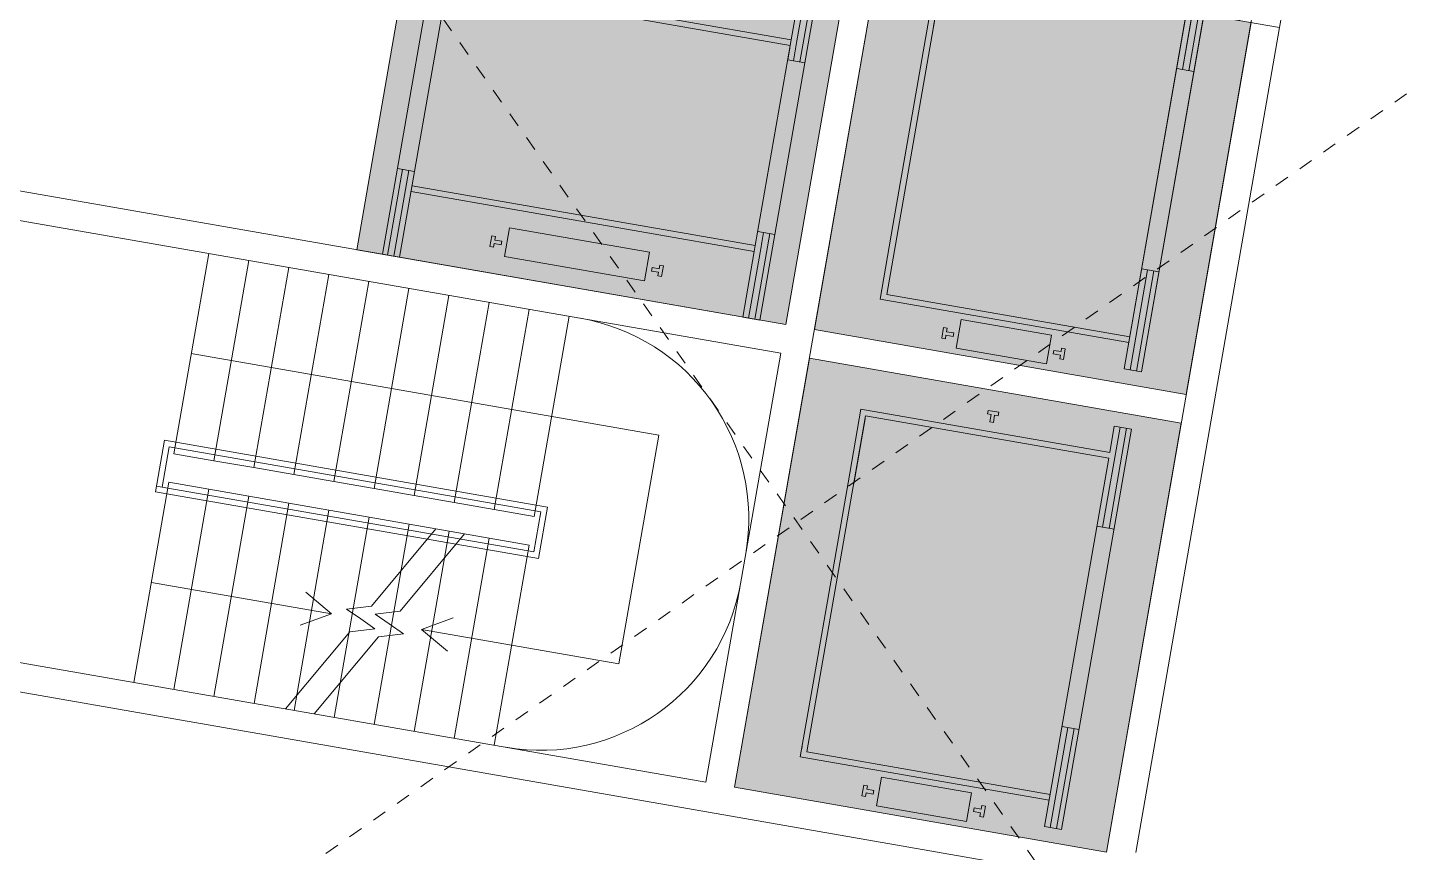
# Model space of a CAD drawing. Extents: x 274235 to 276654, y 142848 to 144425.
# Drawn here: x 275895.41 to 275904.94, y 143120.75 to 143126.44 of the extents above; entities that cross this region are included whole.
import ezdxf

# ---------------------------------------------------------------- set-up
doc = ezdxf.new("R2010")
doc.units = 0
doc.header["$LTSCALE"] = 1.5
doc.linetypes.add('ACM-G-CENTER', pattern=[50.800000000000004, 31.75, -6.350000000000001, 6.350000000000001, -6.350000000000001])
doc.layers.get('0').update_dxf_attribs({"linetype": 'CONTINUOUS', "lineweight": 0})
for name, color, linetype, lineweight in [('_ACM-A-DETL', 7, 'CONTINUOUS', 5), ('_ACM-A-GRID', 3, 'CONTINUOUS', 5), ('_ACM-A-OTHER', 1, 'CONTINUOUS', 5), ('_ACM-A-WALL-FULL', 6, 'CONTINUOUS', 13), ('_ACM-S-STRU-CLOS', 5, 'CONTINUOUS', 5)]:
    doc.layers.add(name, color=color, linetype=linetype, lineweight=lineweight)

# ---------------------------------------------------------------- blocks, each defined once
blk = doc.blocks.new('acm_Generic Model-Elevator-Side Load - Side Load Elevator-4001724-B1_Working')
at = {"layer": '_ACM-A-OTHER'}
blk.add_hatch(color=256, dxfattribs=at).paths.add_polyline_path([(-2599.999999999253, -1499.999999999312), (7.103608368197457e-10, -1499.999999999243), (7.276867108885199e-10, 1100.000000000824), (-599.9999999991013, 1100.000000000859), (-599.9999999990666, 1500.000000000733), (-2599.99999999927, 1500.000000000733), (-2599.999999999253, -786.9771664481201)])
for p, q in [((-2599.999999999995, 1500.000000000009), (-2599.999999999995, -1499.999999999993)), ((2.707167823245982e-13, 1500.000000000009), (-2599.999999999995, 1500.000000000009)), ((-599.9999999997799, 1500.000000000005), (-2599.999999999963, 1500.000000000005)), ((-2599.999999999963, 1500.000000000005), (-2599.999999999963, -1500.000000000005)), ((2.707167823245982e-13, 1500.000000000009), (2.707167823245982e-13, -1499.999999999993)), ((-1324.999999999998, 1332.50000000001), (-1324.999999999998, 1357.500000000011)), ((-1324.999999999998, 1357.500000000011), (-1249.999999999998, 1357.500000000012)), ((-1249.999999999998, 1357.500000000012), (-1249.999999999998, 1332.500000000012)), ((-449.9999999999968, 1400.000000000001), (-329.9999999999986, 1400.000000000001)), ((-449.9999999999968, 1215.000000000017), (-449.9999999999968, 1400.000000000001)), ((-409.9999999999923, 1400.000000000001), (-409.9999999999923, 700.0000000000006)), ((-364.9999999999923, 1400.000000000001), (-364.9999999999923, 700.0000000000006)), ((-329.9999999999986, 1400.000000000001), (-329.9999999999986, -1399.999999999998)), ((-1299.999999999998, 1332.500000000011), (-1324.999999999998, 1332.500000000011)), ((-1299.999999999997, 1282.500000000011), (-1299.999999999998, 1332.500000000011)), ((-1274.999999999997, 1282.500000000012), (-1299.999999999997, 1282.500000000012)), ((-1274.999999999998, 1332.500000000012), (-1274.999999999997, 1282.500000000012)), ((-1249.999999999998, 1332.500000000012), (-1274.999999999998, 1332.500000000012)), ((-2189.99999999995, 1215.000000000017), (-2189.99999999995, 700.0000000000006)), ((-2189.99999999995, 1215.000000000017), (-2150.000000000002, 1215.000000000017)), ((-2150.000000000002, 1215.000000000017), (-449.9999999999968, 1215.000000000017)), ((-2150.000000000002, -1174.999999999998), (-2150.000000000002, 1175.000000000006)), ((-2150.000000000002, 1175.000000000006), (-449.9999999999968, 1175.000000000006)), ((-2150.000000000002, 700.0000000000006), (-2150.000000000002, 1155.000000000013)), ((-449.9999999999968, 1175.000000000006), (-449.9999999999968, -1399.999999999998)), ((0, -1500.000000000005), (0, 1100.000000000089)), ((-2189.99999999995, 700.0000000000006), (-2189.99999999995, -700.0000000000688)), ((-449.9999999999968, 700.0000000000006), (-329.9999999999986, 700.0000000000006)), ((-2189.99999999995, -700.0000000000689), (-2189.99999999995, -1214.999999999995)), ((-449.9999999999968, -699.9999999999998), (-329.9999999999986, -699.9999999999998)), ((-409.9999999999923, -699.9999999999998), (-409.9999999999923, -1399.999999999998)), ((-364.9999999999923, -699.9999999999998), (-364.9999999999923, -1399.999999999998)), ((-2189.99999999995, -1144.097677024698), (-2189.99999999995, -1189.097677024692)), ((-2189.99999999995, -1214.999999999995), (-2150.000000000002, -1214.999999999995)), ((-2150.000000000002, -1174.999999999998), (-449.9999999999968, -1174.999999999998)), ((-2150.000000000002, -1214.999999999995), (-449.9999999999968, -1214.999999999995)), ((-1700.000000000003, -1332.499999999993), (-1725.000000000003, -1332.499999999993)), ((-1725.000000000003, -1332.499999999993), (-1725.000000000003, -1407.499999999993)), ((-1700.000000000003, -1357.499999999993), (-1700.000000000003, -1332.499999999993)), ((-1615.000000000007, -1257.500000000013), (-1615.000000000007, -1457.499999999999)), ((-1615.000000000007, -1257.500000000013), (-985.0000000000001, -1257.500000000013)), ((-985.0000000000001, -1257.500000000013), (-985.0000000000001, -1457.499999999999)), ((-900.0000000000032, -1332.499999999997), (-875.000000000003, -1332.499999999997)), ((-900.0000000000026, -1357.499999999997), (-900.0000000000026, -1332.499999999997)), ((-875.000000000003, -1332.499999999996), (-875.0000000000018, -1407.499999999996)), ((-1725.000000000004, -1407.499999999993), (-1700.000000000004, -1407.499999999993)), ((-1650.000000000003, -1357.499999999994), (-1700.000000000003, -1357.499999999994)), ((-1700.000000000004, -1382.499999999993), (-1650.000000000004, -1382.499999999993)), ((-1700.000000000004, -1407.499999999993), (-1700.000000000004, -1382.499999999993)), ((-1650.000000000004, -1382.499999999994), (-1650.000000000004, -1357.499999999994)), ((-950.0000000000026, -1357.499999999997), (-900.0000000000026, -1357.499999999997)), ((-950.000000000002, -1382.499999999997), (-950.000000000002, -1357.499999999997)), ((-900.0000000000024, -1382.499999999996), (-950.000000000002, -1382.499999999996)), ((-900.000000000002, -1407.499999999997), (-900.000000000002, -1382.499999999996)), ((-875.0000000000018, -1407.499999999996), (-900.000000000002, -1407.499999999996)), ((-449.9999999999968, -1399.999999999998), (-329.9999999999986, -1399.999999999998)), ((-2599.999999999995, -1499.999999999993), (0, -1499.999999999993)), ((-2599.999999999963, -1500.000000000005), (0, -1500.000000000005)), ((-1615.000000000007, -1457.499999999999), (-985.0000000000001, -1457.499999999999))]:
    blk.add_line(p, q, dxfattribs=at)
blk = doc.blocks.new('acm_Generic Model-Elevator-Side Load - Side Load Elevator-3991556-B1_Working')
at = {"layer": '_ACM-A-OTHER'}
blk.add_hatch(color=256, dxfattribs=at).paths.add_polyline_path([(-7.623384590260685e-10, 1199.999999999103), (-3000.000000000791, 1199.999999999138), (-3000.000000000774, -1200.000000000871), (-7.623384590260685e-10, -1200.000000000871), (-7.623384590260685e-10, 486.9771664483616)])
for p, q in [((-2999.999999999996, 1199.999999999992), (0, 1199.999999999992)), ((-2999.999999999996, -1200.000000000007), (-2999.999999999996, 1199.999999999992)), ((0, 1200.000000000004), (-3000.000000000011, 1200.000000000004)), ((-3000.000000000011, 1200.000000000004), (-3000.000000000011, -1200.000000000004)), ((-2819.999999999991, 1199.999999999998), (-2700.000000000005, 1199.999999999998)), ((-2819.999999999991, 599.9999999999992), (-2819.999999999991, 1199.999999999998)), ((-2784.999999999992, 599.9999999999992), (-2784.999999999992, 1199.999999999998)), ((-2739.99999999995, 739.9999999999944), (-2739.99999999995, 1199.999999999998)), ((-2700.000000000005, 739.9999999999944), (-2700.000000000005, 1199.999999999998)), ((-299.9999999999941, 1199.999999999998), (-179.9999999999981, 1199.999999999998)), ((-299.9999999999941, -700.0000000000063), (-299.9999999999941, 1199.999999999998)), ((-259.9999999999905, 599.9999999999992), (-259.9999999999905, 1199.999999999998)), ((-214.9999999999885, 599.9999999999992), (-214.9999999999885, 1199.999999999998)), ((-179.9999999999981, -1200.000000000001), (-179.9999999999981, 1199.999999999998)), ((2.707167823245982e-13, -1200.000000000007), (2.707167823245982e-13, 1199.999999999992)), ((0, -1200.000000000004), (0, 1200.000000000004)), ((-1990.000000000007, 870.0000000000108), (-1990.000000000007, 1069.999999999997)), ((-1990.000000000007, 1069.999999999997), (-1010, 1069.999999999997)), ((-1010, 870.0000000000108), (-1010, 1069.999999999997)), ((-2100.000000000003, 1019.999999999972), (-2075.000000000003, 1019.999999999972)), ((-2100.000000000002, 944.9999999999717), (-2100.000000000002, 1019.999999999972)), ((-2075.000000000003, 1019.999999999972), (-2075.000000000003, 994.9999999999717)), ((-2075.000000000002, 994.9999999999717), (-2025.000000000003, 994.9999999999717)), ((-2075.000000000002, 969.9999999999719), (-2075.000000000002, 944.9999999999719)), ((-2025.000000000002, 969.9999999999728), (-2075.000000000002, 969.9999999999728)), ((-2025.000000000003, 994.9999999999725), (-2025.000000000003, 969.9999999999728)), ((-975.0000000000008, 994.9999999999724), (-975.0000000000008, 969.9999999999726)), ((-925.000000000001, 994.9999999999716), (-975.0000000000008, 994.9999999999716)), ((-975.0000000000013, 969.9999999999726), (-925.0000000000013, 969.9999999999726)), ((-925.0000000000007, 1019.999999999972), (-925.0000000000007, 994.9999999999716)), ((-900.0000000000005, 1019.999999999972), (-925.0000000000007, 1019.999999999972)), ((-925.0000000000013, 969.9999999999718), (-925.0000000000013, 944.9999999999718)), ((-900.0000000000016, 944.9999999999716), (-900.0000000000005, 1019.999999999972)), ((-2075.000000000001, 944.9999999999719), (-2100.000000000002, 944.9999999999719)), ((-1990.000000000007, 870.0000000000108), (-1010, 870.0000000000108)), ((-925.0000000000018, 944.9999999999718), (-900.0000000000016, 944.9999999999718)), ((-2739.99999999995, 600.0000000000682), (-2739.99999999995, 739.9999999999944)), ((-2739.99999999995, 669.0976770246966), (-2739.99999999995, 714.0976770246907)), ((-2700.000000000005, 699.9999999999974), (-2700.000000000005, 739.9999999999944)), ((-2700.000000000005, 739.9999999999944), (-299.9999999999941, 739.9999999999944)), ((-2700.000000000005, 699.9999999999974), (-299.9999999999941, 699.9999999999974)), ((-2700.000000000005, 699.9999999999974), (-2700.000000000005, -700.0000000000063)), ((-2819.999999999991, -600.0000000000006), (-2819.999999999991, 599.9999999999992)), ((-2819.999999999991, 599.9999999999992), (-2700.000000000005, 599.9999999999992)), ((-299.9999999999941, 599.9999999999992), (-179.9999999999981, 599.9999999999992)), ((-2819.999999999991, -1200.000000000002), (-2819.999999999991, -600.0000000000006)), ((-2819.999999999991, -600.0000000000006), (-2700.000000000005, -600.0000000000006)), ((-2784.999999999992, -1200.000000000002), (-2784.999999999992, -600.0000000000006)), ((-2739.99999999995, -740.0000000000169), (-2739.99999999995, -600.0000000000006)), ((-2700.000000000005, -600.0000000000006), (-2700.000000000005, -680.0000000000134)), ((-299.9999999999941, -600.0000000000006), (-179.9999999999981, -600.0000000000006)), ((-259.9999999999905, -1200.000000000001), (-259.9999999999905, -600.0000000000006)), ((-214.9999999999885, -1200.000000000001), (-214.9999999999885, -600.0000000000006)), ((-2739.99999999995, -1200.000000000002), (-2739.99999999995, -740.0000000000169)), ((-2700.000000000005, -700.0000000000063), (-2700.000000000005, -740.0000000000169)), ((-2700.000000000005, -700.0000000000063), (-299.9999999999941, -700.0000000000063)), ((-2700.000000000005, -740.0000000000169), (-2700.000000000005, -1200.000000000002)), ((-2700.000000000005, -740.0000000000169), (-299.9999999999941, -740.0000000000169)), ((-299.9999999999941, -740.0000000000169), (-299.9999999999941, -1200.000000000001)), ((-1525, -944.9999999999746), (-1525, -969.999999999975)), ((-1500, -944.9999999999753), (-1525, -944.9999999999753)), ((-1499.999999999999, -894.9999999999753), (-1500, -944.9999999999753)), ((-1474.999999999999, -894.999999999976), (-1499.999999999999, -894.999999999976)), ((-1475, -944.9999999999758), (-1474.999999999999, -894.999999999976)), ((-1450, -944.9999999999761), (-1475, -944.9999999999761)), ((-1450, -969.9999999999762), (-1450, -944.9999999999761)), ((-1525, -969.999999999975), (-1450, -969.9999999999762)), ((2.707167823245982e-13, -1200.000000000007), (-2999.999999999996, -1200.000000000007)), ((-3000.000000000011, -1200.000000000004), (0, -1200.000000000004)), ((-2819.999999999991, -1200.000000000002), (-2700.000000000005, -1200.000000000002)), ((-299.9999999999941, -1200.000000000001), (-179.9999999999981, -1200.000000000001))]:
    blk.add_line(p, q, dxfattribs=at)
blk = doc.blocks.new('acm_Generic Model-Elevator-Side Load - Side Load Elevator-V1084-B1_Working')
at = {"layer": '_ACM-A-OTHER'}
blk.add_hatch(color=256, dxfattribs=at).paths.add_polyline_path([(-2599.999999999236, -1499.999999999312), (7.103608368197457e-10, -1499.999999999278), (7.450125849572941e-10, 1500.000000000698), (-2599.999999999236, 1500.000000000698)])
for p, q in [((-2599.999999999995, 1500.000000000009), (-2599.999999999995, -1499.999999999993)), ((2.707167823245982e-13, 1500.000000000009), (-2599.999999999995, 1500.000000000009)), ((0, 1500.000000000005), (-2599.999999999963, 1500.000000000005)), ((-2599.999999999963, 1500.000000000005), (-2599.999999999963, -1500.000000000005)), ((2.707167823245982e-13, 1500.000000000009), (2.707167823245982e-13, -1499.999999999993)), ((0, -1500.000000000005), (0, 1500.000000000005)), ((-1324.999999999998, 1332.50000000001), (-1324.999999999998, 1357.500000000011)), ((-1324.999999999998, 1357.500000000011), (-1249.999999999998, 1357.500000000012)), ((-1249.999999999998, 1357.500000000012), (-1249.999999999998, 1332.500000000012)), ((-449.9999999999968, 1400.000000000001), (-329.9999999999986, 1400.000000000001)), ((-449.9999999999968, 1215.000000000017), (-449.9999999999968, 1400.000000000001)), ((-409.9999999999923, 1400.000000000001), (-409.9999999999923, 700.0000000000006)), ((-364.9999999999923, 1400.000000000001), (-364.9999999999923, 700.0000000000006)), ((-329.9999999999986, 1400.000000000001), (-329.9999999999986, -1399.999999999998)), ((-1299.999999999998, 1332.500000000011), (-1324.999999999998, 1332.500000000011)), ((-1299.999999999997, 1282.500000000011), (-1299.999999999998, 1332.500000000011)), ((-1274.999999999997, 1282.500000000012), (-1299.999999999997, 1282.500000000012)), ((-1274.999999999998, 1332.500000000012), (-1274.999999999997, 1282.500000000012)), ((-1249.999999999998, 1332.500000000012), (-1274.999999999998, 1332.500000000012)), ((-2189.99999999995, 1215.000000000017), (-2189.99999999995, 700.0000000000006)), ((-2189.99999999995, 1215.000000000017), (-2150.000000000002, 1215.000000000017)), ((-2150.000000000002, 1215.000000000017), (-449.9999999999968, 1215.000000000017)), ((-2150.000000000002, -1174.999999999998), (-2150.000000000002, 1175.000000000006)), ((-2150.000000000002, 1175.000000000006), (-449.9999999999968, 1175.000000000006)), ((-2150.000000000002, 700.0000000000006), (-2150.000000000002, 1155.000000000013)), ((-449.9999999999968, 1175.000000000006), (-449.9999999999968, -1399.999999999998)), ((-2189.99999999995, 700.0000000000006), (-2189.99999999995, -700.0000000000688)), ((-449.9999999999968, 700.0000000000006), (-329.9999999999986, 700.0000000000006)), ((-2189.99999999995, -700.0000000000689), (-2189.99999999995, -1214.999999999995)), ((-449.9999999999968, -699.9999999999998), (-329.9999999999986, -699.9999999999998)), ((-409.9999999999923, -699.9999999999998), (-409.9999999999923, -1399.999999999998)), ((-364.9999999999923, -699.9999999999998), (-364.9999999999923, -1399.999999999998)), ((-2189.99999999995, -1144.097677024698), (-2189.99999999995, -1189.097677024692)), ((-2189.99999999995, -1214.999999999995), (-2150.000000000002, -1214.999999999995)), ((-2150.000000000002, -1174.999999999998), (-449.9999999999968, -1174.999999999998)), ((-2150.000000000002, -1214.999999999995), (-449.9999999999968, -1214.999999999995)), ((-1700.000000000003, -1332.499999999993), (-1725.000000000003, -1332.499999999993)), ((-1725.000000000003, -1332.499999999993), (-1725.000000000003, -1407.499999999993)), ((-1700.000000000003, -1357.499999999993), (-1700.000000000003, -1332.499999999993)), ((-1615.000000000007, -1257.500000000013), (-1615.000000000007, -1457.499999999999)), ((-1615.000000000007, -1257.500000000013), (-985.0000000000001, -1257.500000000013)), ((-985.0000000000001, -1257.500000000013), (-985.0000000000001, -1457.499999999999)), ((-900.0000000000032, -1332.499999999997), (-875.000000000003, -1332.499999999997)), ((-900.0000000000026, -1357.499999999997), (-900.0000000000026, -1332.499999999997)), ((-875.000000000003, -1332.499999999996), (-875.0000000000018, -1407.499999999996)), ((-1725.000000000004, -1407.499999999993), (-1700.000000000004, -1407.499999999993)), ((-1650.000000000003, -1357.499999999994), (-1700.000000000003, -1357.499999999994)), ((-1700.000000000004, -1382.499999999993), (-1650.000000000004, -1382.499999999993)), ((-1700.000000000004, -1407.499999999993), (-1700.000000000004, -1382.499999999993)), ((-1650.000000000004, -1382.499999999994), (-1650.000000000004, -1357.499999999994)), ((-950.0000000000026, -1357.499999999997), (-900.0000000000026, -1357.499999999997)), ((-950.000000000002, -1382.499999999997), (-950.000000000002, -1357.499999999997)), ((-900.0000000000024, -1382.499999999996), (-950.000000000002, -1382.499999999996)), ((-900.000000000002, -1407.499999999997), (-900.000000000002, -1382.499999999996)), ((-875.0000000000018, -1407.499999999996), (-900.000000000002, -1407.499999999996)), ((-449.9999999999968, -1399.999999999998), (-329.9999999999986, -1399.999999999998)), ((-2599.999999999995, -1499.999999999993), (0, -1499.999999999993)), ((-2599.999999999963, -1500.000000000005), (0, -1500.000000000005)), ((-1615.000000000007, -1457.499999999999), (-985.0000000000001, -1457.499999999999))]:
    blk.add_line(p, q, dxfattribs=at)
blk = doc.blocks.new('acm_Generic Model-2D Stair_by level - acm_generic model_2D stair_by level-4001723-B1_Working')
at = {"layer": '_ACM-A-DETL', "color": 250}
for p, q in [((1319.999999999983, -635.3665704405345), (1319.999999999983, -595.3665704405357)), ((1319.999999999983, -595.3665704405357), (1679.999999999983, -595.3665704405357)), ((1319.999999999983, -595.3665704405358), (1679.999999999983, -595.3665704405358)), ((1319.999999999983, -635.3665704405344), (1319.999999999983, -595.3665704405358)), ((1319.999999999983, -675.3665704405348), (1319.999999999983, -635.3665704405345)), ((1319.999999999983, -675.3665704405349), (1319.999999999983, -635.3665704405344)), ((1359.999999999983, -675.3665704405348), (1359.999999999983, -595.3665704405357)), ((1359.999999999983, -635.3665704405345), (1639.999999999983, -635.3665704405345)), ((1359.999999999983, -635.3665704405344), (1359.999999999983, -675.3665704405349)), ((1639.999999999984, -635.3665704405344), (1359.999999999983, -635.3665704405344)), ((1639.999999999983, -3235.366570440535), (1639.999999999983, -635.3665704405348)), ((1639.999999999984, -3235.366570440535), (1639.999999999984, -635.3665704405348)), ((1679.999999999983, -3275.366570440535), (1679.999999999983, -595.3665704405358)), ((1679.999999999983, -595.3665704405358), (1679.999999999983, -3275.366570440535)), ((1400.000000000001, -675.3665704405349), (0, -675.3665704405349)), ((700.000000000001, -675.3665704405352), (700.0000000000028, -1935.36657044053)), ((1319.999999999983, -3275.366570440535), (1319.999999999983, -675.3665704405349)), ((1319.999999999983, -3275.366570440535), (1319.999999999983, -675.3665704405349)), ((1359.999999999983, -3235.366570440535), (1359.999999999983, -675.3665704405349)), ((1359.999999999983, -675.3665704405349), (1359.999999999983, -3235.366570440535)), ((1400.000000000001, -955.3665704405355), (1400.000000000001, -675.3665704405349)), ((1600.000000000001, -955.3665704405355), (1600.000000000001, -675.3665704405349)), ((3000.000000000001, -675.3665704405349), (1600.000000000001, -675.3665704405349)), ((2300.000000000006, -3945.366570440512), (2300, -675.3665704405349)), ((1400.000000000002, -955.3665704405344), (2.707167823245982e-13, -955.3665704405344)), ((0, -955.3665704405355), (1400.000000000001, -955.3665704405355)), ((1400.000000000002, -1235.366570440535), (1400.000000000002, -955.3665704405344)), ((1600.000000000002, -1235.366570440535), (1600.000000000002, -955.3665704405344)), ((3000.000000000001, -955.3665704405344), (1600.000000000001, -955.3665704405344)), ((1600.000000000001, -955.3665704405355), (3000.000000000001, -955.3665704405355)), ((1400.000000000002, -1235.366570440534), (2.707167823245982e-13, -1235.366570440534)), ((1.353583911622991e-13, -1235.366570440535), (1400.000000000002, -1235.366570440535)), ((1400.000000000002, -1515.366570440534), (1400.000000000002, -1235.366570440534)), ((1600.000000000002, -1515.366570440534), (1600.000000000002, -1235.366570440534)), ((3000.000000000001, -1235.366570440534), (1600.000000000001, -1235.366570440534)), ((1600.000000000002, -1235.366570440535), (3000.000000000001, -1235.366570440535)), ((1400.000000000002, -1515.366570440533), (2.707167823245982e-13, -1515.366570440533)), ((1.353583911622991e-13, -1515.366570440534), (1400.000000000002, -1515.366570440534)), ((1400.000000000002, -1795.366570440533), (1400.000000000002, -1515.366570440533)), ((1600.000000000002, -1795.366570440533), (1600.000000000002, -1515.366570440533)), ((3000.000000000001, -1515.366570440533), (1600.000000000001, -1515.366570440533)), ((1600.000000000002, -1515.366570440534), (3000.000000000001, -1515.366570440534)), ((-1.471470700458263e-13, -1735.366570440551), (600.0000000000003, -2081.776731954326)), ((1400.000000000002, -1795.366570440532), (2.707167823245982e-13, -1795.366570440532)), ((1.353583911622991e-13, -1795.366570440533), (1400.000000000002, -1795.366570440533)), ((700.0000000000028, -1935.36657044053), (584.5299461620763, -1735.36657044053)), ((700.0000000000028, -1935.36657044053), (815.4700538379284, -1735.366570440528)), ((1400.000000000002, -2075.366570440533), (1400.000000000002, -1795.366570440532)), ((1600.000000000002, -2075.366570440533), (1600.000000000002, -1795.366570440532)), ((3000.000000000001, -1795.366570440532), (1600.000000000001, -1795.366570440532)), ((1600.000000000002, -1795.366570440533), (3000.000000000001, -1795.366570440533)), ((600.0000000000009, -2281.776731954327), (-1.353583911622991e-13, -1935.366570440551)), ((1400.000000000002, -2075.366570440531), (2.707167823245982e-13, -2075.366570440531)), ((1.353583911622991e-13, -2075.366570440533), (1400.000000000002, -2075.366570440533)), ((600.0000000000003, -2081.776731954326), (650.0000000000005, -2246.737104898767)), ((700.0000000000007, -2139.511758873289), (750.0000000000013, -2032.286412847808)), ((750.0000000000013, -2032.286412847808), (800.000000000001, -2197.246785792252)), ((1400.000000000002, -2355.366570440532), (1400.000000000002, -2075.366570440531)), ((1600.000000000002, -2355.366570440532), (1600.000000000002, -2075.366570440531)), ((3000.000000000001, -2075.366570440531), (1600.000000000001, -2075.366570440531)), ((1600.000000000002, -2075.366570440533), (3000.000000000001, -2075.366570440533)), ((650.0000000000005, -2246.737104898767), (700.0000000000007, -2139.511758873289)), ((650.0000000000007, -2446.737104898768), (600.0000000000009, -2281.776731954327)), ((750.0000000000013, -2232.28641284781), (700.0000000000007, -2339.511758873291)), ((800.0000000000018, -2397.246785792252), (750.0000000000013, -2232.28641284781)), ((800.000000000001, -2197.246785792252), (1400.000000000001, -2543.656947306026)), ((1400.000000000002, -2355.36657044053), (2.707167823245982e-13, -2355.36657044053)), ((1.353583911622991e-13, -2355.366570440532), (1400.000000000002, -2355.366570440532)), ((700.0000000000007, -2339.511758873291), (650.0000000000007, -2446.737104898768)), ((1400.000000000002, -2635.366570440531), (1400.000000000002, -2355.36657044053)), ((1600.000000000002, -2635.366570440531), (1600.000000000002, -2355.36657044053)), ((3000.000000000001, -2355.36657044053), (1600.000000000001, -2355.36657044053)), ((1600.000000000002, -2355.366570440532), (3000.000000000001, -2355.366570440532)), ((1400.000000000001, -2743.656947306026), (800.0000000000017, -2397.246785792252)), ((700.0000000000048, -2565.366570440529), (584.529946162079, -2765.366570440531)), ((700.0000000000048, -2565.366570440529), (815.4700538379313, -2765.366570440529)), ((700.0000000000064, -3945.366570440517), (700.0000000000048, -2565.366570440529)), ((1400.000000000001, -2543.656947306026), (1400.000000000001, -2743.656947306026)), ((1400.000000000002, -2635.366570440529), (2.707167823245982e-13, -2635.366570440529)), ((1.353583911622991e-13, -2635.366570440531), (1400.000000000002, -2635.366570440531)), ((1400.000000000002, -2915.36657044053), (1400.000000000002, -2635.366570440529)), ((1600.000000000002, -2915.36657044053), (1600.000000000002, -2635.366570440529)), ((3000.000000000001, -2635.366570440529), (1600.000000000001, -2635.366570440529)), ((1600.000000000002, -2635.366570440531), (3000.000000000001, -2635.366570440531)), ((1.353583911622991e-13, -2915.36657044053), (1400.000000000002, -2915.36657044053)), ((1400.000000000006, -2915.366570440529), (4.872902081842768e-12, -2915.366570440529)), ((1400.000000000006, -3195.366570440529), (1400.000000000006, -2915.366570440529)), ((1600.000000000002, -2915.36657044053), (3000.000000000001, -2915.36657044053)), ((1600.000000000006, -3195.366570440529), (1600.000000000006, -2915.366570440529)), ((3000.000000000006, -2915.366570440529), (1600.000000000006, -2915.366570440529)), ((4.872902081842768e-12, -3195.366570440529), (1400.000000000006, -3195.366570440529)), ((1359.999999999983, -3235.366570440535), (1639.999999999983, -3235.366570440535)), ((1359.999999999983, -3235.366570440535), (1639.999999999984, -3235.366570440535)), ((1600.000000000006, -3195.366570440529), (3000.000000000006, -3195.366570440529)), ((1319.999999999983, -3275.366570440535), (1679.999999999983, -3275.366570440535)), ((1679.999999999983, -3275.366570440535), (1319.999999999983, -3275.366570440535)), ((700.0000000000034, -3945.366570440517), (2300.000000000003, -3945.366570440508))]:
    blk.add_line(p, q, dxfattribs=at)
for centre, radius, start, end in [((1400.000000000004, -3275.366570440528), 1400.00000000001, 180, 269.9999999999994), ((1599.999999999999, -3275.366570440528), 1400.000000000003, 269.9999999999998, 1.97194390250738e-13)]:
    blk.add_arc(centre, radius, start, end, dxfattribs=at)
blk = doc.blocks.new('BASEMENT20250512')
at = {"layer": '_ACM-A-WALL-FULL', "lineweight": 9}
for p, q in [((653404.1246721392, 657004.5656080381), (653404.1246721392, 663404.565608038)), ((656004.1246721394, 662804.565608038), (656004.1246721394, 657004.5656080382)), ((656204.1246721394, 657035.4314541002), (656204.1246721394, 662804.565608038)), ((653204.1246721393, 662604.5656080382), (653204.1246721393, 660204.5656080383)), ((653204.1246721393, 660204.5656080383), (647204.1247019172, 660204.5656080383)), ((647204.1247019172, 660004.5656080383), (653204.1246721393, 660004.5656080383)), ((653204.1246721393, 660004.5656080383), (653204.1246721393, 657004.5656080381)), ((653204.1246721393, 657004.5656080381), (647204.1247019172, 657004.5656080381)), ((656004.1246721394, 657004.5656080382), (653404.1246721392, 657004.5656080382)), ((643239.867901292, 656804.5656080381), (653404.1246721392, 656804.5656080381)), ((653404.1246721392, 656804.5656080382), (656152.1478057271, 656804.5656080382))]:
    blk.add_line(p, q, dxfattribs=at)
at = {"layer": '_ACM-A-OTHER'}
for name, p in [('acm_Generic Model-Elevator-Side Load - Side Load Elevator-4001724-B1_Working', (656004.1246721393, 661704.565608038)), ('acm_Generic Model-Elevator-Side Load - Side Load Elevator-V1084-B1_Working', (656004.1246721396, 658504.5656080381))]:
    blk.add_blockref(name, p, dxfattribs=at)
for name, p, rotation in [('acm_Generic Model-Elevator-Side Load - Side Load Elevator-3991556-B1_Working', (650204.1246721394, 661404.5656080382), 180), ('acm_Generic Model-2D Stair_by level - acm_generic model_2D stair_by level-4001723-B1_Working', (648528.7581016988, 657004.5656080382), 90.00000000000072)]:
    blk.add_blockref(name, p, dxfattribs=dict(at, rotation=rotation))
blk = doc.blocks.new('M_Concrete-Rectangular-Column - 800 x 800mm-V15-F5_Working')
at = {"layer": '_ACM-S-STRU-CLOS'}
h = blk.add_hatch(dxfattribs=at)
h.set_pattern_fill('FP_20', color=256, style=0, pattern_type=2)
h.set_pattern_definition([(49.99999999999999, (-655804.125, -663204.566), (1457.47235942743, -127.5124112941153), [152.4, -1676.4]), (355, (-655804.125, -663204.566), (-281.9423214106538, 1528.454121820989), [121.92, -1341.12]), (100.451, (-655682.669, -663215.192), (1175.54117813264, 1400.932700546505), [129.52, -1424.721]), (46.184, (-655804.125, -662798.166), (2168.632479325518, -336.3419224575734), [228.6, -2514.6]), (96.636, (-655623.405, -662826.194), (1899.220703450187, 1979.420801688256), [194.28, -2137.081]), (351.184, (-655804.125, -662798.166), (1899.240117591927, 1979.402459470636), [182.88, -2011.68]), (21, (-655600.925, -662899.7660000001), (1212.914804469988, -818.1214889162425), [152.4, -1676.4]), (326, (-655600.925, -662899.7660000001), (494.4169517815951, 1473.504446177546), [121.92, -1341.12]), (71.45100000000001, (-655499.848, -662967.942), (1707.337131491297, 655.3696761195706), [129.52, -1424.721]), (37.50000000000001, (-655804.125, -663204.566), (24.70938685064226, 676.4402371484604), [67.056, -1257.808, 67.056, -2640.584]), (37.50000000000001, (-655804.125, -663204.566), (24.70938685064226, 676.4402371484604), [-1391.92, -1294.384, 67.056, -1279.144]), (7.499999999999999, (-655804.125, -663204.566), (534.5577488708675, 801.4442541774883), [67.056, -709.168, 67.056, -1740.408]), (7.499999999999999, (-655804.125, -663204.566), (534.5577488708675, 801.4442541774883), [-843.28, -1227.328, 67.056, -446.024]), (327.5, (-656257.261, -663204.566), (1084.727506429152, -45.83122648363428), [67.056, -440.944, 67.056, -3621.024]), (327.5, (-656257.261, -663204.566), (1084.727506429152, -45.83122648363428), [-575.056, -1517.904, 67.056, -2036.064]), (317.5, (-656460.461, -663204.566), (1185.034654813092, 203.4135379393795), [67.056, -593.344, 67.056, -2479.04]), (317.5, (-656460.461, -663204.566), (1185.034654813092, 203.4135379393795), [-727.456, -985.52, 67.056, -1426.464])])
h.paths.add_polyline_path([(400.000000000914, -399.99999999932), (400.000000000914, 400.0000000007061), (-399.9999999990948, 400.0000000007061), (-399.9999999990948, -399.99999999932)])
at = {"layer": '_ACM-A-DETL'}
for p, q in [((400.0000000000002, 400.0000000000002), (-399.9999999999999, 400.0000000000002)), ((-399.9999999999999, 400.0000000000002), (-399.9999999999999, -399.9999999999999)), ((400.0000000000002, -399.9999999999999), (400.0000000000002, 400.0000000000002)), ((-399.9999999999999, -399.9999999999999), (400.0000000000002, -399.9999999999999))]:
    blk.add_line(p, q, dxfattribs=at)
blk = doc.blocks.new('acm_Generic Model-Elevator-Side Load - Side Load Elevator-4001724-F5_Working')
at = {"layer": '_ACM-A-OTHER'}
blk.add_hatch(color=256, dxfattribs=at).paths.add_polyline_path([(-2599.999999999236, -1499.999999999312), (7.450125849572941e-10, -1499.999999999347), (7.276867108885199e-10, 1100.000000000582), (-599.9999999989973, 1100.000000000651), (-599.9999999989626, 1500.000000000698), (-2599.999999999218, 1500.000000000698), (-2599.999999999253, -789.6886813958549)])
for p, q in [((-2599.999999999995, 1500.000000000009), (-2599.999999999995, -1499.999999999993)), ((-599.9999999996869, 1500.000000000009), (-2599.999999999995, 1500.000000000009)), ((-599.9999999996878, 1500.000000000005), (-2599.999999999963, 1500.000000000005)), ((-2599.999999999963, 1500.000000000005), (-2599.999999999963, -1500.000000000005)), ((-1324.999999999998, 1332.50000000001), (-1324.999999999998, 1357.500000000011)), ((-1324.999999999998, 1357.500000000011), (-1249.999999999998, 1357.500000000012)), ((-1249.999999999998, 1357.500000000012), (-1249.999999999998, 1332.500000000012)), ((-1299.999999999998, 1332.500000000011), (-1324.999999999998, 1332.500000000011)), ((-1299.999999999997, 1282.500000000011), (-1299.999999999998, 1332.500000000011)), ((-1274.999999999997, 1282.500000000012), (-1299.999999999997, 1282.500000000012)), ((-1274.999999999998, 1332.500000000012), (-1274.999999999997, 1282.500000000012)), ((-1249.999999999998, 1332.500000000012), (-1274.999999999998, 1332.500000000012)), ((-2189.99999999995, 1215.000000000017), (-2189.99999999995, 700.0000000000006)), ((-2189.99999999995, 1215.000000000017), (-2150.000000000002, 1215.000000000017)), ((-2150.000000000002, 1215.000000000017), (-599.9999999997101, 1215.000000000017)), ((-2150.000000000002, -1174.999999999998), (-2150.000000000002, 1175.000000000006)), ((-2150.000000000002, 1175.000000000006), (-599.9999999997117, 1175.000000000006)), ((-2150.000000000002, 700.0000000000006), (-2150.000000000002, 1155.000000000013)), ((-449.9999999999968, 1100.000000000022), (-449.9999999999968, -1399.999999999998)), ((-409.9999999999923, 1100.000000000006), (-409.9999999999923, 700.0000000000006)), ((-364.9999999999923, 1100.000000000006), (-364.9999999999923, 700.0000000000006)), ((-329.9999999999986, 1099.999999999999), (-329.9999999999986, -1399.999999999998)), ((2.707167823245982e-13, 1099.999999999925), (2.707167823245982e-13, -1499.999999999993)), ((0, -1500.000000000005), (0, 1099.999999999925)), ((-2189.99999999995, 700.0000000000006), (-2189.99999999995, -700.0000000000688)), ((-449.9999999999968, 700.0000000000006), (-329.9999999999986, 700.0000000000006)), ((-2189.99999999995, -700.0000000000689), (-2189.99999999995, -1214.999999999995)), ((-449.9999999999968, -699.9999999999998), (-329.9999999999986, -699.9999999999998)), ((-409.9999999999923, -699.9999999999998), (-409.9999999999923, -1399.999999999998)), ((-364.9999999999923, -699.9999999999998), (-364.9999999999923, -1399.999999999998)), ((-2189.99999999995, -1144.097677024698), (-2189.99999999995, -1189.097677024692)), ((-2189.99999999995, -1214.999999999995), (-2150.000000000002, -1214.999999999995)), ((-2150.000000000002, -1174.999999999998), (-449.9999999999968, -1174.999999999998)), ((-2150.000000000002, -1214.999999999995), (-449.9999999999968, -1214.999999999995)), ((-1700.000000000003, -1332.499999999993), (-1725.000000000003, -1332.499999999993)), ((-1725.000000000003, -1332.499999999993), (-1725.000000000003, -1407.499999999993)), ((-1700.000000000003, -1357.499999999993), (-1700.000000000003, -1332.499999999993)), ((-1615.000000000007, -1257.500000000013), (-1615.000000000007, -1457.499999999999)), ((-1615.000000000007, -1257.500000000013), (-985.0000000000001, -1257.500000000013)), ((-985.0000000000001, -1257.500000000013), (-985.0000000000001, -1457.499999999999)), ((-900.0000000000032, -1332.499999999997), (-875.000000000003, -1332.499999999997)), ((-900.0000000000026, -1357.499999999997), (-900.0000000000026, -1332.499999999997)), ((-875.000000000003, -1332.499999999996), (-875.0000000000018, -1407.499999999996)), ((-1725.000000000004, -1407.499999999993), (-1700.000000000004, -1407.499999999993)), ((-1650.000000000003, -1357.499999999994), (-1700.000000000003, -1357.499999999994)), ((-1700.000000000004, -1382.499999999993), (-1650.000000000004, -1382.499999999993)), ((-1700.000000000004, -1407.499999999993), (-1700.000000000004, -1382.499999999993)), ((-1650.000000000004, -1382.499999999994), (-1650.000000000004, -1357.499999999994)), ((-950.0000000000026, -1357.499999999997), (-900.0000000000026, -1357.499999999997)), ((-950.000000000002, -1382.499999999997), (-950.000000000002, -1357.499999999997)), ((-900.0000000000024, -1382.499999999996), (-950.000000000002, -1382.499999999996)), ((-900.000000000002, -1407.499999999997), (-900.000000000002, -1382.499999999996)), ((-875.0000000000018, -1407.499999999996), (-900.000000000002, -1407.499999999996)), ((-449.9999999999968, -1399.999999999998), (-329.9999999999986, -1399.999999999998)), ((-2599.999999999995, -1499.999999999993), (0, -1499.999999999993)), ((-2599.999999999963, -1500.000000000005), (0, -1500.000000000005)), ((-1615.000000000007, -1457.499999999999), (-985.0000000000001, -1457.499999999999))]:
    blk.add_line(p, q, dxfattribs=at)
blk = doc.blocks.new('acm_Generic Model-Elevator-Side Load - Side Load Elevator-3991556-F5_Working')
at = {"layer": '_ACM-A-OTHER'}
blk.add_hatch(color=256, dxfattribs=at).paths.add_polyline_path([(-8.489678293699399e-10, 1199.999999999207), (-3000.000000000877, 1199.999999999173), (-3000.00000000086, -1200.000000000801), (-8.662937034387141e-10, -1200.000000000801), (-8.489678293699399e-10, 489.6886813960271)])
for p, q in [((-2999.999999999996, 1199.999999999992), (0, 1199.999999999992)), ((-2999.999999999996, -1200.000000000007), (-2999.999999999996, 1199.999999999992)), ((0, 1200.000000000004), (-3000.000000000011, 1200.000000000004)), ((-3000.000000000011, 1200.000000000004), (-3000.000000000011, -1200.000000000004)), ((-2819.999999999991, 1199.999999999998), (-2700.000000000005, 1199.999999999998)), ((-2819.999999999991, 599.9999999999992), (-2819.999999999991, 1199.999999999998)), ((-2784.999999999992, 599.9999999999992), (-2784.999999999992, 1199.999999999998)), ((-2739.99999999995, 739.9999999999944), (-2739.99999999995, 1199.999999999998)), ((-2700.000000000005, 739.9999999999944), (-2700.000000000005, 1199.999999999998)), ((-299.9999999999941, 1199.999999999998), (-179.9999999999981, 1199.999999999998)), ((-299.9999999999941, -700.0000000000063), (-299.9999999999941, 1199.999999999998)), ((-259.9999999999905, 599.9999999999992), (-259.9999999999905, 1199.999999999998)), ((-214.9999999999885, 599.9999999999992), (-214.9999999999885, 1199.999999999998)), ((-179.9999999999981, -1200.000000000001), (-179.9999999999981, 1199.999999999998)), ((2.707167823245982e-13, -1200.000000000007), (2.707167823245982e-13, 1199.999999999992)), ((0, -1200.000000000004), (0, 1200.000000000004)), ((-1990.000000000007, 870.0000000000108), (-1990.000000000007, 1069.999999999997)), ((-1990.000000000007, 1069.999999999997), (-1010, 1069.999999999997)), ((-1010, 870.0000000000108), (-1010, 1069.999999999997)), ((-2100.000000000003, 1019.999999999972), (-2075.000000000003, 1019.999999999972)), ((-2100.000000000002, 944.9999999999717), (-2100.000000000002, 1019.999999999972)), ((-2075.000000000003, 1019.999999999972), (-2075.000000000003, 994.9999999999717)), ((-2075.000000000002, 994.9999999999717), (-2025.000000000003, 994.9999999999717)), ((-2075.000000000002, 969.9999999999719), (-2075.000000000002, 944.9999999999719)), ((-2025.000000000002, 969.9999999999728), (-2075.000000000002, 969.9999999999728)), ((-2025.000000000003, 994.9999999999725), (-2025.000000000003, 969.9999999999728)), ((-975.0000000000008, 994.9999999999724), (-975.0000000000008, 969.9999999999726)), ((-925.000000000001, 994.9999999999716), (-975.0000000000008, 994.9999999999716)), ((-975.0000000000013, 969.9999999999726), (-925.0000000000013, 969.9999999999726)), ((-925.0000000000007, 1019.999999999972), (-925.0000000000007, 994.9999999999716)), ((-900.0000000000005, 1019.999999999972), (-925.0000000000007, 1019.999999999972)), ((-925.0000000000013, 969.9999999999718), (-925.0000000000013, 944.9999999999718)), ((-900.0000000000016, 944.9999999999716), (-900.0000000000005, 1019.999999999972)), ((-2075.000000000001, 944.9999999999719), (-2100.000000000002, 944.9999999999719)), ((-1990.000000000007, 870.0000000000108), (-1010, 870.0000000000108)), ((-925.0000000000018, 944.9999999999718), (-900.0000000000016, 944.9999999999718)), ((-2739.99999999995, 600.0000000000682), (-2739.99999999995, 739.9999999999944)), ((-2739.99999999995, 669.0976770246966), (-2739.99999999995, 714.0976770246907)), ((-2700.000000000005, 699.9999999999974), (-2700.000000000005, 739.9999999999944)), ((-2700.000000000005, 739.9999999999944), (-299.9999999999941, 739.9999999999944)), ((-2700.000000000005, 699.9999999999974), (-299.9999999999941, 699.9999999999974)), ((-2700.000000000005, 699.9999999999974), (-2700.000000000005, -700.0000000000063)), ((-2819.999999999991, -600.0000000000006), (-2819.999999999991, 599.9999999999992)), ((-2819.999999999991, 599.9999999999992), (-2700.000000000005, 599.9999999999992)), ((-299.9999999999941, 599.9999999999992), (-179.9999999999981, 599.9999999999992)), ((-2819.999999999991, -1200.000000000002), (-2819.999999999991, -600.0000000000006)), ((-2819.999999999991, -600.0000000000006), (-2700.000000000005, -600.0000000000006)), ((-2784.999999999992, -1200.000000000002), (-2784.999999999992, -600.0000000000006)), ((-2739.99999999995, -740.0000000000169), (-2739.99999999995, -600.0000000000006)), ((-2700.000000000005, -600.0000000000006), (-2700.000000000005, -680.0000000000134)), ((-299.9999999999941, -600.0000000000006), (-179.9999999999981, -600.0000000000006)), ((-259.9999999999905, -1200.000000000001), (-259.9999999999905, -600.0000000000006)), ((-214.9999999999885, -1200.000000000001), (-214.9999999999885, -600.0000000000006)), ((-2739.99999999995, -1200.000000000002), (-2739.99999999995, -740.0000000000169)), ((-2700.000000000005, -700.0000000000063), (-2700.000000000005, -740.0000000000169)), ((-2700.000000000005, -700.0000000000063), (-299.9999999999941, -700.0000000000063)), ((-2700.000000000005, -740.0000000000169), (-2700.000000000005, -1200.000000000002)), ((-2700.000000000005, -740.0000000000169), (-299.9999999999941, -740.0000000000169)), ((-299.9999999999941, -740.0000000000169), (-299.9999999999941, -1200.000000000001)), ((-1525, -944.9999999999746), (-1525, -969.999999999975)), ((-1500, -944.9999999999753), (-1525, -944.9999999999753)), ((-1499.999999999999, -894.9999999999753), (-1500, -944.9999999999753)), ((-1474.999999999999, -894.999999999976), (-1499.999999999999, -894.999999999976)), ((-1475, -944.9999999999758), (-1474.999999999999, -894.999999999976)), ((-1450, -944.9999999999761), (-1475, -944.9999999999761)), ((-1450, -969.9999999999762), (-1450, -944.9999999999761)), ((-1525, -969.999999999975), (-1450, -969.9999999999762)), ((2.707167823245982e-13, -1200.000000000007), (-2999.999999999996, -1200.000000000007)), ((-3000.000000000011, -1200.000000000004), (0, -1200.000000000004)), ((-2819.999999999991, -1200.000000000002), (-2700.000000000005, -1200.000000000002)), ((-299.9999999999941, -1200.000000000001), (-179.9999999999981, -1200.000000000001))]:
    blk.add_line(p, q, dxfattribs=at)
blk = doc.blocks.new('acm_Generic Model-Elevator-Side Load - Side Load Elevator-V40-F5_Working')
at = {"layer": '_ACM-A-OTHER'}
blk.add_hatch(color=256, dxfattribs=at).paths.add_polyline_path([(-2599.999999999097, -1499.999999999486), (8.662937034387141e-10, -1499.99999999952), (8.662937034387141e-10, 1500.000000000525), (-2599.999999999097, 1500.000000000525)])
for p, q in [((-2599.999999999995, 1500.000000000009), (-2599.999999999995, -1499.999999999993)), ((2.707167823245982e-13, 1500.000000000009), (-2599.999999999995, 1500.000000000009)), ((0, 1500.000000000005), (-2599.999999999963, 1500.000000000005)), ((-2599.999999999963, 1500.000000000005), (-2599.999999999963, -1500.000000000005)), ((2.707167823245982e-13, 1500.000000000009), (2.707167823245982e-13, -1499.999999999993)), ((0, -1500.000000000005), (0, 1500.000000000005)), ((-1324.999999999998, 1332.50000000001), (-1324.999999999998, 1357.500000000011)), ((-1324.999999999998, 1357.500000000011), (-1249.999999999998, 1357.500000000012)), ((-1249.999999999998, 1357.500000000012), (-1249.999999999998, 1332.500000000012)), ((-449.9999999999968, 1400.000000000001), (-329.9999999999986, 1400.000000000001)), ((-449.9999999999968, 1215.000000000017), (-449.9999999999968, 1400.000000000001)), ((-409.9999999999923, 1400.000000000001), (-409.9999999999923, 700.0000000000006)), ((-364.9999999999923, 1400.000000000001), (-364.9999999999923, 700.0000000000006)), ((-329.9999999999986, 1400.000000000001), (-329.9999999999986, -1399.999999999998)), ((-1299.999999999998, 1332.500000000011), (-1324.999999999998, 1332.500000000011)), ((-1299.999999999997, 1282.500000000011), (-1299.999999999998, 1332.500000000011)), ((-1274.999999999997, 1282.500000000012), (-1299.999999999997, 1282.500000000012)), ((-1274.999999999998, 1332.500000000012), (-1274.999999999997, 1282.500000000012)), ((-1249.999999999998, 1332.500000000012), (-1274.999999999998, 1332.500000000012)), ((-2189.99999999995, 1215.000000000017), (-2189.99999999995, 700.0000000000006)), ((-2189.99999999995, 1215.000000000017), (-2150.000000000002, 1215.000000000017)), ((-2150.000000000002, 1215.000000000017), (-449.9999999999968, 1215.000000000017)), ((-2150.000000000002, -1174.999999999998), (-2150.000000000002, 1175.000000000006)), ((-2150.000000000002, 1175.000000000006), (-449.9999999999968, 1175.000000000006)), ((-2150.000000000002, 700.0000000000006), (-2150.000000000002, 1155.000000000013)), ((-449.9999999999968, 1175.000000000006), (-449.9999999999968, -1399.999999999998)), ((-2189.99999999995, 700.0000000000006), (-2189.99999999995, -700.0000000000688)), ((-449.9999999999968, 700.0000000000006), (-329.9999999999986, 700.0000000000006)), ((-2189.99999999995, -700.0000000000689), (-2189.99999999995, -1214.999999999995)), ((-449.9999999999968, -699.9999999999998), (-329.9999999999986, -699.9999999999998)), ((-409.9999999999923, -699.9999999999998), (-409.9999999999923, -1399.999999999998)), ((-364.9999999999923, -699.9999999999998), (-364.9999999999923, -1399.999999999998)), ((-2189.99999999995, -1144.097677024698), (-2189.99999999995, -1189.097677024692)), ((-2189.99999999995, -1214.999999999995), (-2150.000000000002, -1214.999999999995)), ((-2150.000000000002, -1174.999999999998), (-449.9999999999968, -1174.999999999998)), ((-2150.000000000002, -1214.999999999995), (-449.9999999999968, -1214.999999999995)), ((-1700.000000000003, -1332.499999999993), (-1725.000000000003, -1332.499999999993)), ((-1725.000000000003, -1332.499999999993), (-1725.000000000003, -1407.499999999993)), ((-1700.000000000003, -1357.499999999993), (-1700.000000000003, -1332.499999999993)), ((-1615.000000000007, -1257.500000000013), (-1615.000000000007, -1457.499999999999)), ((-1615.000000000007, -1257.500000000013), (-985.0000000000001, -1257.500000000013)), ((-985.0000000000001, -1257.500000000013), (-985.0000000000001, -1457.499999999999)), ((-900.0000000000032, -1332.499999999997), (-875.000000000003, -1332.499999999997)), ((-900.0000000000026, -1357.499999999997), (-900.0000000000026, -1332.499999999997)), ((-875.000000000003, -1332.499999999996), (-875.0000000000018, -1407.499999999996)), ((-1725.000000000004, -1407.499999999993), (-1700.000000000004, -1407.499999999993)), ((-1650.000000000003, -1357.499999999994), (-1700.000000000003, -1357.499999999994)), ((-1700.000000000004, -1382.499999999993), (-1650.000000000004, -1382.499999999993)), ((-1700.000000000004, -1407.499999999993), (-1700.000000000004, -1382.499999999993)), ((-1650.000000000004, -1382.499999999994), (-1650.000000000004, -1357.499999999994)), ((-950.0000000000026, -1357.499999999997), (-900.0000000000026, -1357.499999999997)), ((-950.000000000002, -1382.499999999997), (-950.000000000002, -1357.499999999997)), ((-900.0000000000024, -1382.499999999996), (-950.000000000002, -1382.499999999996)), ((-900.000000000002, -1407.499999999997), (-900.000000000002, -1382.499999999996)), ((-875.0000000000018, -1407.499999999996), (-900.000000000002, -1407.499999999996)), ((-449.9999999999968, -1399.999999999998), (-329.9999999999986, -1399.999999999998)), ((-2599.999999999995, -1499.999999999993), (0, -1499.999999999993)), ((-2599.999999999963, -1500.000000000005), (0, -1500.000000000005)), ((-1615.000000000007, -1457.499999999999), (-985.0000000000001, -1457.499999999999))]:
    blk.add_line(p, q, dxfattribs=at)
blk = doc.blocks.new('acm_Generic Model-2D Stair_by level - acm_generic model_2D stair_by level-3995513-F5_Working')
at = {"layer": '_ACM-A-DETL'}
for p, q in [((1320.000000000074, -635.3665704405345), (1320.000000000074, -595.3665704405357)), ((1320.000000000074, -595.3665704405357), (1680.000000000074, -595.3665704405357)), ((1320.000000000074, -595.3665704405358), (1680.000000000074, -595.3665704405358)), ((1320.000000000074, -635.3665704405344), (1320.000000000074, -595.3665704405358)), ((1320.000000000074, -675.3665704405348), (1320.000000000074, -635.3665704405345)), ((1320.000000000074, -675.3665704405349), (1320.000000000074, -635.3665704405344)), ((1360.000000000074, -675.3665704405348), (1360.000000000074, -595.3665704405357)), ((1360.000000000074, -635.3665704405345), (1640.000000000074, -635.3665704405345)), ((1360.000000000074, -635.3665704405344), (1360.000000000074, -675.3665704405349)), ((1640.000000000075, -635.3665704405344), (1360.000000000074, -635.3665704405344)), ((1640.000000000074, -3235.366570440535), (1640.000000000074, -635.3665704405348)), ((1640.000000000075, -3235.366570440535), (1640.000000000075, -635.3665704405348)), ((1680.000000000074, -3275.366570440535), (1680.000000000074, -595.3665704405358)), ((1680.000000000074, -595.3665704405358), (1680.000000000074, -3275.366570440535)), ((1400.000000000001, -675.3665704405349), (0, -675.3665704405349)), ((700.000000000001, -675.3665704405352), (700.0000000000028, -1935.36657044053)), ((1320.000000000074, -3275.366570440535), (1320.000000000074, -675.3665704405349)), ((1320.000000000074, -3275.366570440535), (1320.000000000074, -675.3665704405349)), ((1360.000000000074, -3235.366570440535), (1360.000000000074, -675.3665704405349)), ((1360.000000000074, -675.3665704405349), (1360.000000000074, -3235.366570440535)), ((1400.000000000001, -955.3665704405355), (1400.000000000001, -675.3665704405349)), ((1600.000000000001, -955.3665704405355), (1600.000000000001, -675.3665704405349)), ((3000.000000000001, -675.3665704405349), (1600.000000000001, -675.3665704405349)), ((2300.000000000006, -3945.366570440512), (2300, -675.3665704405349)), ((1400.000000000002, -955.3665704405344), (2.707167823245982e-13, -955.3665704405344)), ((0, -955.3665704405355), (1400.000000000001, -955.3665704405355)), ((1400.000000000002, -1235.366570440535), (1400.000000000002, -955.3665704405344)), ((1600.000000000002, -1235.366570440535), (1600.000000000002, -955.3665704405344)), ((3000.000000000001, -955.3665704405344), (1600.000000000001, -955.3665704405344)), ((1600.000000000001, -955.3665704405355), (3000.000000000001, -955.3665704405355)), ((1400.000000000002, -1235.366570440534), (2.707167823245982e-13, -1235.366570440534)), ((1.353583911622991e-13, -1235.366570440535), (1400.000000000002, -1235.366570440535)), ((1400.000000000002, -1515.366570440534), (1400.000000000002, -1235.366570440534)), ((1600.000000000002, -1515.366570440534), (1600.000000000002, -1235.366570440534)), ((3000.000000000001, -1235.366570440534), (1600.000000000001, -1235.366570440534)), ((1600.000000000002, -1235.366570440535), (3000.000000000001, -1235.366570440535)), ((1400.000000000002, -1515.366570440533), (2.707167823245982e-13, -1515.366570440533)), ((1.353583911622991e-13, -1515.366570440534), (1400.000000000002, -1515.366570440534)), ((1400.000000000002, -1795.366570440533), (1400.000000000002, -1515.366570440533)), ((1600.000000000002, -1795.366570440533), (1600.000000000002, -1515.366570440533)), ((3000.000000000001, -1515.366570440533), (1600.000000000001, -1515.366570440533)), ((1600.000000000002, -1515.366570440534), (3000.000000000001, -1515.366570440534)), ((-1.471470700458263e-13, -1735.36657044046), (600.0000000000003, -2081.776731954235)), ((1400.000000000002, -1795.366570440532), (2.707167823245982e-13, -1795.366570440532)), ((1.353583911622991e-13, -1795.366570440533), (1400.000000000002, -1795.366570440533)), ((700.0000000000028, -1935.36657044053), (584.5299461620763, -1735.36657044053)), ((700.0000000000028, -1935.36657044053), (815.4700538379284, -1735.366570440528)), ((1400.000000000002, -2075.366570440533), (1400.000000000002, -1795.366570440532)), ((1600.000000000002, -2075.366570440533), (1600.000000000002, -1795.366570440532)), ((3000.000000000001, -1795.366570440532), (1600.000000000001, -1795.366570440532)), ((1600.000000000002, -1795.366570440533), (3000.000000000001, -1795.366570440533)), ((600.0000000000009, -2281.776731954235), (-1.353583911622991e-13, -1935.36657044046)), ((1400.000000000002, -2075.366570440531), (2.707167823245982e-13, -2075.366570440531)), ((1.353583911622991e-13, -2075.366570440533), (1400.000000000002, -2075.366570440533)), ((600.0000000000003, -2081.776731954235), (650.0000000000005, -2246.737104898675)), ((700.0000000000007, -2139.511758873197), (750.0000000000013, -2032.286412847717)), ((750.0000000000013, -2032.286412847717), (800.000000000001, -2197.24678579216)), ((1400.000000000002, -2355.366570440532), (1400.000000000002, -2075.366570440531)), ((1600.000000000002, -2355.366570440532), (1600.000000000002, -2075.366570440531)), ((3000.000000000001, -2075.366570440531), (1600.000000000001, -2075.366570440531)), ((1600.000000000002, -2075.366570440533), (3000.000000000001, -2075.366570440533)), ((650.0000000000005, -2246.737104898675), (700.0000000000007, -2139.511758873197)), ((650.0000000000007, -2446.737104898677), (600.0000000000009, -2281.776731954235)), ((750.0000000000013, -2232.286412847719), (700.0000000000007, -2339.511758873199)), ((800.0000000000018, -2397.246785792161), (750.0000000000013, -2232.286412847719)), ((800.000000000001, -2197.24678579216), (1400.000000000001, -2543.656947305935)), ((1400.000000000002, -2355.36657044053), (2.707167823245982e-13, -2355.36657044053)), ((1.353583911622991e-13, -2355.366570440532), (1400.000000000002, -2355.366570440532)), ((700.0000000000007, -2339.511758873199), (650.0000000000007, -2446.737104898677)), ((1400.000000000002, -2635.366570440531), (1400.000000000002, -2355.36657044053)), ((1600.000000000002, -2635.366570440531), (1600.000000000002, -2355.36657044053)), ((3000.000000000001, -2355.36657044053), (1600.000000000001, -2355.36657044053)), ((1600.000000000002, -2355.366570440532), (3000.000000000001, -2355.366570440532)), ((1400.000000000001, -2743.656947305935), (800.0000000000018, -2397.246785792161)), ((700.0000000000048, -2565.366570440529), (584.529946162079, -2765.366570440531)), ((700.0000000000048, -2565.366570440529), (815.4700538379313, -2765.366570440529)), ((700.0000000000064, -3945.366570440517), (700.0000000000048, -2565.366570440529)), ((1400.000000000001, -2543.656947305935), (1400.000000000001, -2743.656947305935)), ((1400.000000000002, -2635.366570440529), (2.707167823245982e-13, -2635.366570440529)), ((1.353583911622991e-13, -2635.366570440531), (1400.000000000002, -2635.366570440531)), ((1400.000000000002, -2915.36657044053), (1400.000000000002, -2635.366570440529)), ((1600.000000000002, -2915.36657044053), (1600.000000000002, -2635.366570440529)), ((3000.000000000001, -2635.366570440529), (1600.000000000001, -2635.366570440529)), ((1600.000000000002, -2635.366570440531), (3000.000000000001, -2635.366570440531)), ((1.353583911622991e-13, -2915.36657044053), (1400.000000000002, -2915.36657044053)), ((1400.000000000006, -2915.366570440529), (4.872902081842768e-12, -2915.366570440529)), ((1400.000000000006, -3195.366570440529), (1400.000000000006, -2915.366570440529)), ((1600.000000000002, -2915.36657044053), (3000.000000000001, -2915.36657044053)), ((1600.000000000006, -3195.366570440529), (1600.000000000006, -2915.366570440529)), ((3000.000000000006, -2915.366570440529), (1600.000000000006, -2915.366570440529)), ((4.872902081842768e-12, -3195.366570440529), (1400.000000000006, -3195.366570440529)), ((1360.000000000074, -3235.366570440535), (1640.000000000074, -3235.366570440535)), ((1360.000000000074, -3235.366570440535), (1640.000000000075, -3235.366570440535)), ((1600.000000000006, -3195.366570440529), (3000.000000000006, -3195.366570440529)), ((1320.000000000074, -3275.366570440535), (1680.000000000074, -3275.366570440535)), ((1680.000000000074, -3275.366570440535), (1320.000000000074, -3275.366570440535)), ((700.0000000000034, -3945.366570440517), (2300.000000000003, -3945.366570440508))]:
    blk.add_line(p, q, dxfattribs=at)
for centre, radius, start, end in [((1400.000000000004, -3275.366570440528), 1400.00000000001, 180, 269.9999999999994), ((1599.999999999999, -3275.366570440528), 1400.000000000003, 269.9999999999998, 1.97194390250738e-13)]:
    blk.add_arc(centre, radius, start, end, dxfattribs=at)
blk = doc.blocks.new('5f0512')
at = {"layer": '_ACM-A-GRID', "linetype": 'ACM-G-CENTER'}
for p, q in [((-376274.424225076, -41943.23660716298), (-311051.5573572834, -107166.1034749678)), ((-331180.9078996074, -56019.09073040704), (-359787.1540851956, -84625.33691598987))]:
    blk.add_line(p, q, dxfattribs=at)
at = {"layer": '_ACM-A-WALL-FULL', "lineweight": 18}
for p, q in [((-346799.9987791076, -73399.99976177595), (-346799.9987791076, -66999.99976177607)), ((-344199.9987791074, -67599.99976177607), (-344199.9987791074, -73399.99976177583)), ((-343999.9987791074, -73369.13391571376), (-343999.9987791074, -67599.99976177607)), ((-346999.9987791075, -67799.99976177583), (-346999.9987791075, -70199.99976177572)), ((-346999.9987791075, -70199.99976177572), (-352999.9987493296, -70199.99976177572)), ((-352999.9987493296, -70399.99976177572), (-346999.9987791075, -70399.99976177572)), ((-346999.9987791075, -70399.99976177572), (-346999.9987791075, -73399.99976177595)), ((-346999.9987791075, -73399.99976177595), (-352999.9987493296, -73399.99976177595)), ((-344199.9987791074, -73399.99976177583), (-346799.9987791076, -73399.99976177583)), ((-353145.878974334, -73599.99976177595), (-346799.9987791076, -73599.99976177595)), ((-346799.9987791076, -73599.99976177583), (-343999.9987791074, -73599.99976177583))]:
    blk.add_line(p, q, dxfattribs=at)
at = {"layer": '_ACM-A-OTHER'}
for name, p in [('acm_Generic Model-Elevator-Side Load - Side Load Elevator-4001724-F5_Working', (-344199.9987791075, -68699.99976177607)), ('acm_Generic Model-Elevator-Side Load - Side Load Elevator-V40-F5_Working', (-344199.9987791071, -71899.99976177595))]:
    blk.add_blockref(name, p, dxfattribs=at)
for name, p, rotation in [('acm_Generic Model-Elevator-Side Load - Side Load Elevator-3991556-F5_Working', (-349999.9987791074, -68999.99976177583), 180), ('acm_Generic Model-2D Stair_by level - acm_generic model_2D stair_by level-3995513-F5_Working', (-351675.3653495479, -73399.99976177583), 90.00000000000072)]:
    blk.add_blockref(name, p, dxfattribs=dict(at, rotation=rotation))
at = {"layer": '_ACM-S-STRU-CLOS'}
blk.add_blockref('M_Concrete-Rectangular-Column - 800 x 800mm-V15-F5_Working', (-344399.9987791074, -67199.99976177595), dxfattribs=at)

msp = doc.modelspace()

# ---------------------------------------------------------------- block references
at = {"xscale": 0.0009999999999999994, "yscale": 0.001, "zscale": 0.001, "rotation": 350.1075696352769}
msp.add_blockref('BASEMENT20250512', (275143.7222229671, 142586.2208173259), dxfattribs=at)

# ---------------------------------------------------------------- next in the draw order: block references
msp.add_blockref('5f0512', (276254.5380815538, 143133.931731411), dxfattribs=at)

doc.saveas('drawing.dxf')
